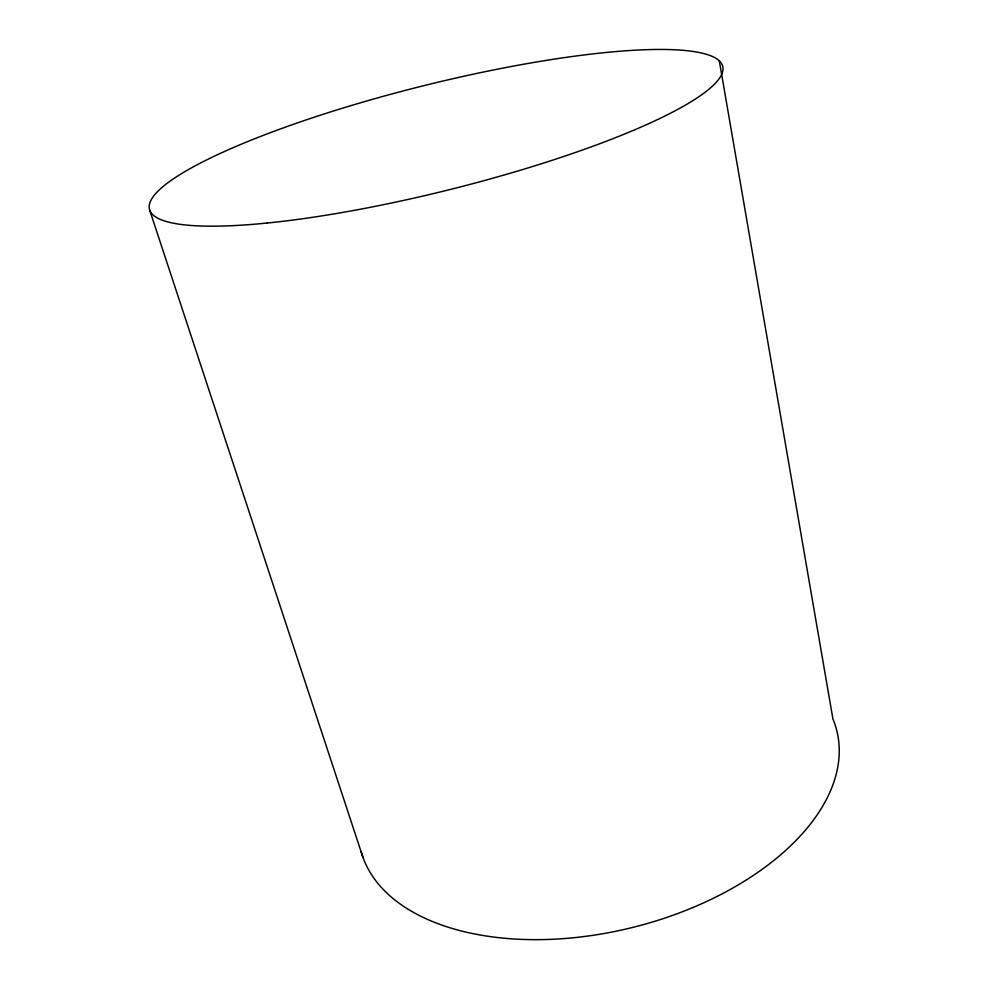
<?xml version="1.0" encoding="UTF-8"?>
<svg xmlns="http://www.w3.org/2000/svg" width="989" height="989" viewBox="0 0 989 989"><rect width="100%" height="100%" fill="white"/><g stroke="black" fill="none" stroke-linecap="round" stroke-linejoin="round"><path stroke-width="1.48" d="M149.92 210.842L363.012 857.525M719.3 60.811L832.936 719.003A245.42 141.538 -14 0 1 645.261 924.097A245.42 141.538 -14 0 1 361.183 851.813M267.191 223.032A295.439 53.567 -14 0 0 721.414 74.954A295.439 53.567 -14 0 0 319.558 115.453A295.439 53.567 -14 0 0 267.191 223.032"/></g></svg>
